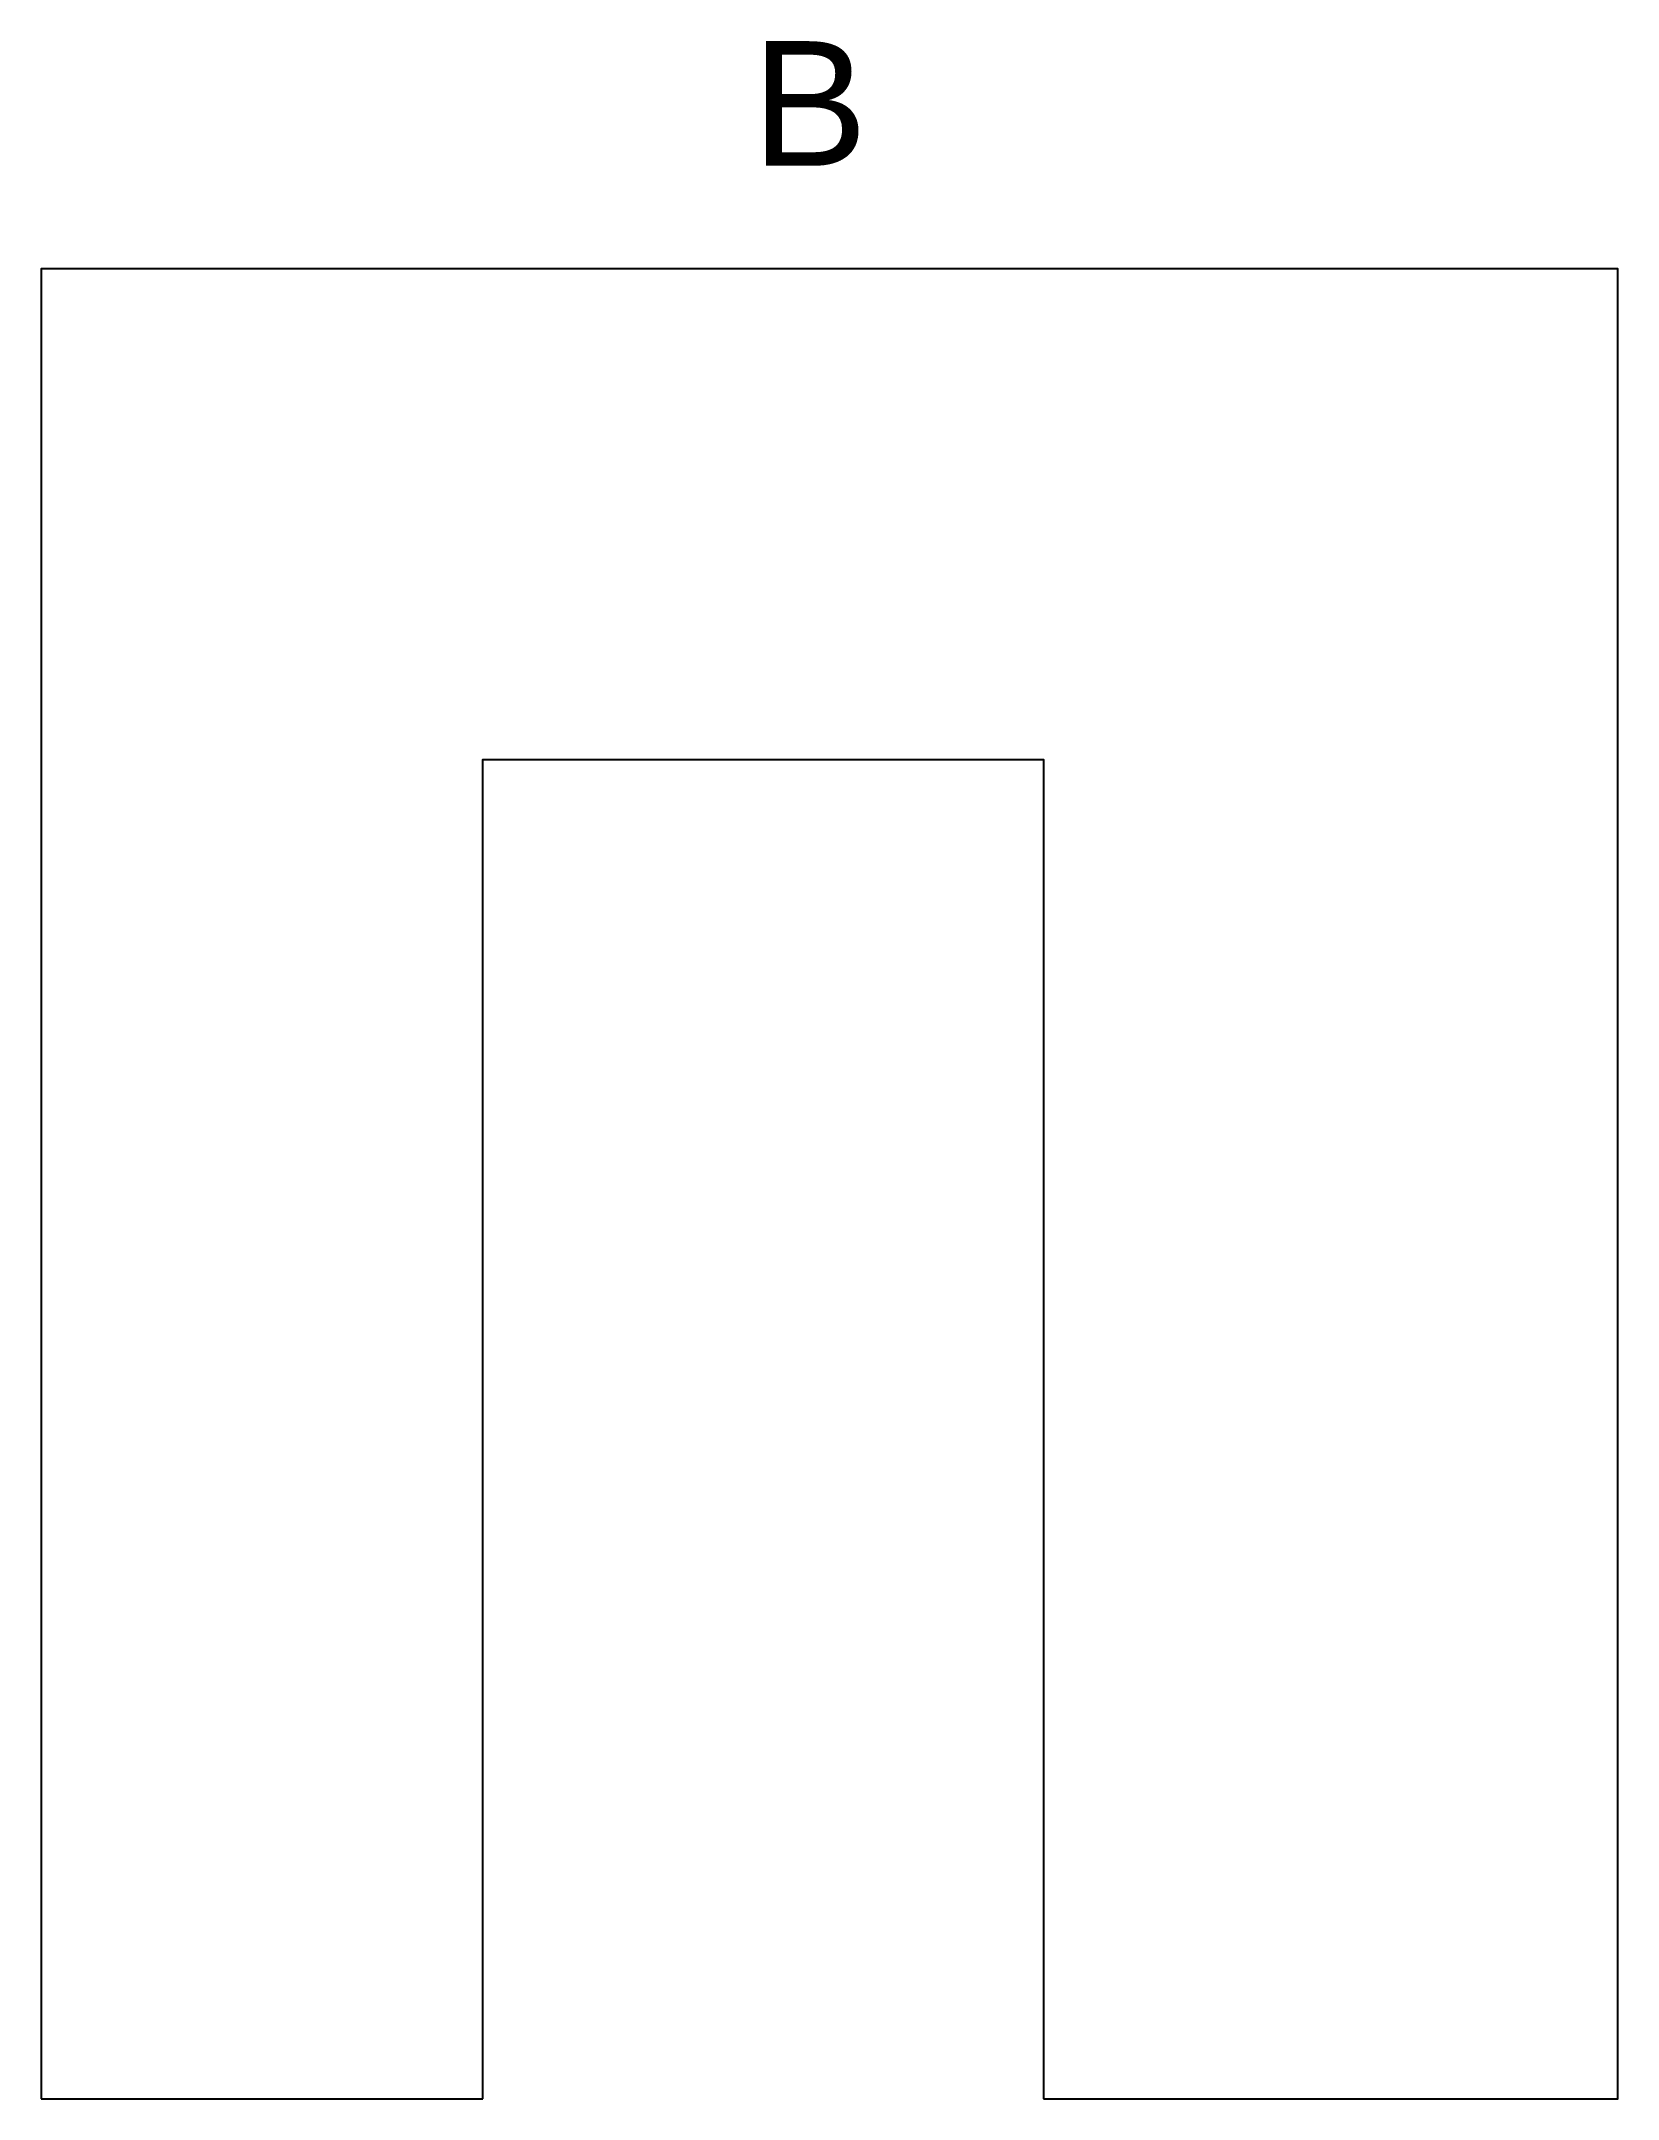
# Model space of a CAD drawing. Header units: inches. Extents: x 5756 to 8287, y 3528 to 6831.
import ezdxf

# ---------------------------------------------------------------- set-up
doc = ezdxf.new("R2010")
doc.units = ezdxf.units.IN
doc.header["$MEASUREMENT"] = 0
doc.layers.add('FINESTRA', color=7, linetype='Continuous')
doc.layers.add('PERIMETRO', color=1, linetype='Continuous')
doc.styles.get("Standard").update_dxf_attribs({"font": 'arial.ttf'})

msp = doc.modelspace()

# ---------------------------------------------------------------- linework, layer by layer
at = {"layer": 'PERIMETRO'}
for points in [[(7364.9, 3528.1), (8286.9, 3528.1), (8286.9, 6466.1), (5755.9, 6466.1), (5755.9, 3528.1)], [(6464.9, 3528.1), (6464.9, 5678.1), (7364.9, 5678.1), (7364.9, 3528.1)], [(5755.9, 3528.1), (6464.9, 3528.1)]]:
    msp.add_lwpolyline(points, dxfattribs=at)

# ---------------------------------------------------------------- texts
at = {"layer": 'FINESTRA', "insert": (6896.3, 6831.4), "char_height": 200, "attachment_point": 1}
msp.add_mtext_dynamic_manual_height_columns('B', width=5202.875, gutter_width=1550.9, heights=[0], dxfattribs=at)

doc.saveas('drawing.dxf')
